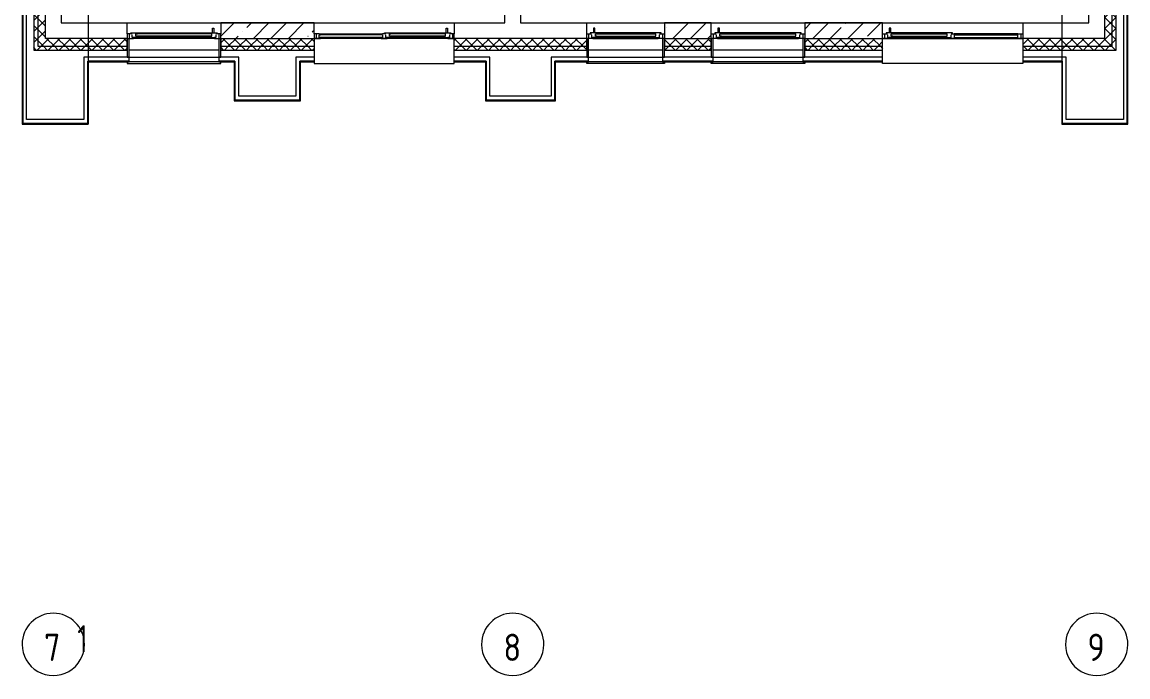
# Model space of a CAD drawing. Header units: millimetres. Extents: x -584918 to 2941280, y 3000189 to 4229862.
# Drawn here: x 204334 to 218534, y 3993438 to 4001852 of the extents above; entities that cross this region are included whole.
import ezdxf

# ---------------------------------------------------------------- set-up
doc = ezdxf.new("R2010")
doc.units = ezdxf.units.MM
for name, color, linetype, lineweight in [('_ Окна', 7, 'Continuous', 0), ('Линии', 7, 'Continuous', 0), ('Окна', 7, 'Continuous', 0), ('Оси', 7, 'Continuous', 0), ('Разрезы', 7, 'Continuous', 0), ('Стены', 7, 'Continuous', 0), ('Стены внутренние', 7, 'Continuous', 0), ('Стены наружные', 7, 'Continuous', 0), ('Стены несущие', 7, 'Continuous', 0), ('Стены отделка', 7, 'Continuous', 0), ('Стены перегородки', 7, 'Continuous', 0), ('Стены разрез', 7, 'Continuous', 0), ('Стены штриховка', 7, 'Continuous', 0)]:
    doc.layers.add(name, color=color, linetype=linetype, lineweight=lineweight)
doc.styles.add('GOST Common_1', font='', dxfattribs={"height": 700})
doc.styles.add('GOST Common_5', font='', dxfattribs={"width": 0.9, "height": 500})
doc.styles.get('GOST Common_1').set_extended_font_data('GOST Common')
doc.styles.get('GOST Common_5').set_extended_font_data('GOST Common')
pattern_1 = [(45, (188753.27, 4005092.9), (-224.5064, 224.5064), []), (45, (188977.77, 4005092.9), (-224.5064, 224.5064), [396.875, -79.375, 3.353, -76.022])]
pattern_2 = [(45, (188753.27, 4005092.92), (-70.71068, 70.71068), []), (135, (188753.27, 4005092.92), (-70.71068, -70.71068), [])]

# ---------------------------------------------------------------- blocks, each defined once
blk = doc.blocks.new('Окно_ПВХ_1Створка_1Фрамуга-верх - ОП_2100_h_х1150_1ст1фр_ желтый-7962707-АР Этаж 03')
at = {"layer": '_ Окна'}
for p, q in [((-519, 100), (-600, 100)), ((-600, 100), (-600, 40)), ((-600, 40), (-537, 40)), ((-575, 40), (-575, 100)), ((-555, 26), (-555, 40)), ((-470, 26), (-555, 26)), ((-537, 54), (-537, 86)), ((-537, 86), (-519, 86)), ((-519, 86), (-519, 100)), ((-470, 86), (-519, 86)), ((-488, 72), (-488, 40)), ((-470, 72), (-488, 72)), ((-488, 72), (488, 72)), ((-488, 40), (-470, 40)), ((-488, 40), (488, 40)), ((-470, 86), (-470, 72)), ((-470, 40), (-470, 26)), ((470, 86), (470, 72)), ((470, 86), (519, 86)), ((470, 72), (488, 72)), ((470, 40), (470, 26)), ((488, 40), (470, 40)), ((555, 26), (470, 26)), ((488, 72), (488, 40)), ((519, 100), (519, 86)), ((600, 100), (519, 100)), ((519, 86), (537, 86)), ((537, 86), (537, 54)), ((537, 40), (600, 40)), ((555, 40), (555, 26)), ((575, 40), (575, 100)), ((600, 40), (600, 100))]:
    blk.add_line(p, q, dxfattribs=at)
at = {"layer": 'Окна'}
for p, q in [((600, 420), (-600, 420)), ((-600, 420), (-600, 400)), ((600, 400), (600, 420)), ((-519, 100), (519, 100)), ((-514, -34), (-514, 26)), ((-494, 26), (-494, -34)), ((-470, 86), (470, 86)), ((470, 26), (-470, 26)), ((-494, -34), (-514, -34))]:
    blk.add_line(p, q, dxfattribs=at)
blk = doc.blocks.new('Окно_ПВХ_1Створка_1Фрамуга-верх - ОП_2100_h_х950_1ст1фр- желтый-7962711-АР Этаж 03')
at = {"layer": '_ Окна'}
for p, q in [((-500, -40), (-437, -40)), ((-500, -100), (-500, -40)), ((-419, -100), (-500, -100)), ((-475, -40), (-475, -100)), ((-455, -26), (-455, -40)), ((-370, -26), (-455, -26)), ((-437, -54), (-437, -86)), ((-437, -86), (-419, -86)), ((-419, -86), (-419, -100)), ((-370, -86), (-419, -86)), ((-388, -40), (-370, -40)), ((-388, -72), (-388, -40)), ((-388, -40), (388, -40)), ((-370, -72), (-388, -72)), ((-388, -72), (388, -72)), ((-370, -40), (-370, -26)), ((-370, -86), (-370, -72)), ((455, -26), (370, -26)), ((370, -40), (370, -26)), ((388, -40), (370, -40)), ((370, -72), (388, -72)), ((370, -86), (370, -72)), ((370, -86), (419, -86)), ((388, -72), (388, -40)), ((419, -86), (437, -86)), ((419, -100), (419, -86)), ((500, -100), (419, -100)), ((437, -40), (500, -40)), ((437, -86), (437, -54)), ((455, -40), (455, -26)), ((475, -40), (475, -100)), ((500, -40), (500, -100))]:
    blk.add_line(p, q, dxfattribs=at)
at = {"layer": 'Окна'}
for p, q in [((-394, 34), (-414, 34)), ((-414, 34), (-414, -26)), ((-394, -26), (-394, 34)), ((-419, -100), (419, -100)), ((370, -26), (-370, -26)), ((-370, -86), (370, -86)), ((-500, -420), (-500, -400)), ((500, -420), (-500, -420)), ((500, -400), (500, -420))]:
    blk.add_line(p, q, dxfattribs=at)
blk = doc.blocks.new('Окно_ПВХ_1Створка_1Фрамуга-верх - ОП_2100_h_х1150_1ст1фр_ желтый-7962709-АР Этаж 03')
at = {"layer": '_ Окна'}
for p, q in [((-600, -40), (-537, -40)), ((-600, -100), (-600, -40)), ((-519, -100), (-600, -100)), ((-575, -40), (-575, -100)), ((-555, -26), (-555, -40)), ((-470, -26), (-555, -26)), ((-537, -54), (-537, -86)), ((-537, -86), (-519, -86)), ((-519, -86), (-519, -100)), ((-470, -86), (-519, -86)), ((-488, -40), (-470, -40)), ((-488, -72), (-488, -40)), ((-488, -40), (488, -40)), ((-470, -72), (-488, -72)), ((-488, -72), (488, -72)), ((-470, -40), (-470, -26)), ((-470, -86), (-470, -72)), ((555, -26), (470, -26)), ((470, -40), (470, -26)), ((488, -40), (470, -40)), ((470, -72), (488, -72)), ((470, -86), (470, -72)), ((470, -86), (519, -86)), ((488, -72), (488, -40)), ((519, -86), (537, -86)), ((519, -100), (519, -86)), ((600, -100), (519, -100)), ((537, -40), (600, -40)), ((537, -86), (537, -54)), ((555, -40), (555, -26)), ((575, -40), (575, -100)), ((600, -40), (600, -100))]:
    blk.add_line(p, q, dxfattribs=at)
at = {"layer": 'Окна'}
for p, q in [((-494, 34), (-514, 34)), ((-514, 34), (-514, -26)), ((-494, -26), (-494, 34)), ((-519, -100), (519, -100)), ((470, -26), (-470, -26)), ((-470, -86), (470, -86)), ((-600, -420), (-600, -400)), ((600, -420), (-600, -420)), ((600, -400), (600, -420))]:
    blk.add_line(p, q, dxfattribs=at)
blk = doc.blocks.new('Окно_ПВХ_2Створки_1Фрамуга-верх - ОП_2100_h_х1750_2ст1фр_желтый-7962708-АР Этаж 03')
at = {"layer": '_ Окна'}
for p, q in [((-819, 100), (-900, 100)), ((-900, 100), (-900, 40)), ((-900, 40), (-837, 40)), ((-875, 40), (-875, 100)), ((-855, 26), (-855, 40)), ((-770, 26), (-855, 26)), ((-837, 54), (-837, 86)), ((-837, 86), (-819, 86)), ((-819, 86), (-819, 100)), ((-770, 86), (-819, 86)), ((-788, 72), (-788, 40)), ((-770, 72), (-788, 72)), ((-788, 72), (-69, 72)), ((-788, 40), (-770, 40)), ((-788, 40), (-69, 40)), ((-770, 86), (-770, 72)), ((-770, 40), (-770, 26)), ((-87, 86), (-87, 72)), ((-87, 86), (-38, 86)), ((-87, 72), (-69, 72)), ((-87, 40), (-87, 26)), ((-69, 40), (-87, 40)), ((-2, 26), (-87, 26)), ((-69, 72), (-69, 40)), ((38, 100), (-38, 100)), ((-38, 100), (-38, 86)), ((-38, 86), (-20, 86)), ((-20, 86), (-20, 54)), ((-20, 40), (20, 40)), ((-2, 40), (-2, 26)), ((20, 54), (20, 86)), ((20, 86), (38, 86)), ((20, 54), (837, 54)), ((20, 54), (38, 54)), ((38, 40), (20, 40)), ((38, 86), (38, 100)), ((38, 86), (819, 86)), ((38, 54), (38, 40)), ((819, 100), (819, 86)), ((900, 100), (819, 100)), ((819, 86), (837, 86)), ((819, 54), (819, 40)), ((837, 54), (819, 54)), ((837, 40), (819, 40)), ((837, 86), (837, 54)), ((837, 40), (900, 40)), ((875, 40), (875, 100)), ((900, 40), (900, 100))]:
    blk.add_line(p, q, dxfattribs=at)
at = {"layer": 'Окна'}
for p, q in [((900, 420), (-900, 420)), ((-900, 420), (-900, 100)), ((900, 100), (900, 420)), ((-900, 100), (900, 100)), ((-814, -34), (-814, 26)), ((-794, 26), (-794, -34)), ((-770, 86), (-87, 86)), ((-87, 26), (-770, 26)), ((819, 40), (38, 40)), ((-794, -34), (-814, -34))]:
    blk.add_line(p, q, dxfattribs=at)
blk = doc.blocks.new('Окно_ПВХ_2Створки_1Фрамуга-верх - ОП_2100_h_х1750_2ст1фр_желтый-7962710-АР Этаж 03')
at = {"layer": '_ Окна'}
for p, q in [((-900, -40), (-837, -40)), ((-900, -100), (-900, -40)), ((-819, -100), (-900, -100)), ((-875, -40), (-875, -100)), ((-855, -26), (-855, -40)), ((-770, -26), (-855, -26)), ((-837, -54), (-837, -86)), ((-837, -86), (-819, -86)), ((-819, -86), (-819, -100)), ((-770, -86), (-819, -86)), ((-788, -40), (-770, -40)), ((-788, -72), (-788, -40)), ((-788, -40), (-69, -40)), ((-770, -72), (-788, -72)), ((-788, -72), (-69, -72)), ((-770, -40), (-770, -26)), ((-770, -86), (-770, -72)), ((-2, -26), (-87, -26)), ((-87, -40), (-87, -26)), ((-69, -40), (-87, -40)), ((-87, -72), (-69, -72)), ((-87, -86), (-87, -72)), ((-87, -86), (-38, -86)), ((-69, -72), (-69, -40)), ((-38, -86), (-20, -86)), ((-38, -100), (-38, -86)), ((38, -100), (-38, -100)), ((-20, -40), (20, -40)), ((-20, -86), (-20, -54)), ((-2, -40), (-2, -26)), ((38, -40), (20, -40)), ((20, -54), (20, -86)), ((20, -54), (837, -54)), ((20, -54), (38, -54)), ((20, -86), (38, -86)), ((38, -54), (38, -40)), ((38, -86), (38, -100)), ((38, -86), (819, -86)), ((837, -40), (819, -40)), ((819, -54), (819, -40)), ((837, -54), (819, -54)), ((819, -86), (837, -86)), ((819, -100), (819, -86)), ((900, -100), (819, -100)), ((837, -40), (900, -40)), ((837, -86), (837, -54)), ((875, -40), (875, -100)), ((900, -40), (900, -100))]:
    blk.add_line(p, q, dxfattribs=at)
at = {"layer": 'Окна'}
for p, q in [((-794, 34), (-814, 34)), ((-814, 34), (-814, -26)), ((-794, -26), (-794, 34)), ((-900, -100), (900, -100)), ((-900, -420), (-900, -100)), ((-87, -26), (-770, -26)), ((-770, -86), (-87, -86)), ((819, -40), (38, -40)), ((900, -100), (900, -420)), ((900, -420), (-900, -420))]:
    blk.add_line(p, q, dxfattribs=at)
blk = doc.blocks.new('Стены 36 - Стены 10-7694722-АР Этаж 03')
at = {"layer": 'Стены разрез'}
for p, q in [((27506, -3451), (27506, -3693)), ((27531, -3693), (27531, -3451)), ((28681, -3451), (28681, -3693)), ((28706, -3693), (28706, -3451)), ((27506, -3693), (27531, -3693)), ((28681, -3693), (28706, -3693))]:
    blk.add_line(p, q, dxfattribs=at)
blk = doc.blocks.new('Стены 38 - Стены 10-7694756-АР Этаж 03')
at = {"layer": 'Стены разрез'}
for p, q in [((27306, -3451), (27306, -3693)), ((27331, -3693), (27331, -3451)), ((28481, -3451), (28481, -3693)), ((28506, -3693), (28506, -3451)), ((27306, -3693), (27331, -3693)), ((28481, -3693), (28506, -3693))]:
    blk.add_line(p, q, dxfattribs=at)
blk = doc.blocks.new('Стены 39 - Стены 10-7694773-АР Этаж 03')
at = {"layer": 'Стены разрез'}
for p, q in [((27306, -3451), (27306, -3693)), ((27331, -3693), (27331, -3451)), ((28281, -3451), (28281, -3693)), ((28306, -3693), (28306, -3451)), ((27306, -3693), (27331, -3693)), ((28281, -3693), (28306, -3693))]:
    blk.add_line(p, q, dxfattribs=at)
blk = doc.blocks.new('Ось сетки - Круг_Ø8 мм-6577-АР Этаж 03')
at = {"layer": 'Оси'}
for start, end in [(360, 180), (180, 360)]:
    blk.add_arc((0, 0), 4, start, end, dxfattribs=at)

msp = doc.modelspace()

# ---------------------------------------------------------------- hatches: boundary and pattern name
at = {"layer": 'Стены внутренние'}
h = msp.add_hatch(dxfattribs=at)
h.set_pattern_fill('FP_2', color=256, style=0, pattern_type=2)
h.set_pattern_definition(pattern_1)
h.paths.add_polyline_path([(206946.568, 4001642.249), (208084.165, 4001642.249), (208084.165, 4001842.249), (206884.165, 4001842.249), (206884.165, 4001642.249)])
h = msp.add_hatch(dxfattribs=at)
h.set_pattern_fill('FP_2', color=256, style=0, pattern_type=2)
h.set_pattern_definition(pattern_1)
h.paths.add_polyline_path([(214645.046, 4001642.249), (215384.165, 4001642.249), (215384.165, 4001842.249), (214384.165, 4001842.249), (214384.165, 4001642.249)])
h.paths.add_polyline_path([(213184.165, 4001642.249), (213184.165, 4001842.249), (212584.165, 4001842.249), (212584.165, 4001642.249), (212720.426, 4001642.249)])
at = {"layer": 'Стены наружные'}
h = msp.add_hatch(dxfattribs=at)
h.set_pattern_fill('FP_1', color=256, style=0, pattern_type=2)
h.set_pattern_definition(pattern_2)
h.paths.add_polyline_path([(218334.165, 4001542.249), (218334.165, 4014192.249), (218234.165, 4014192.249), (218234.165, 4001542.249)])
h.paths.add_polyline_path([(218334.165, 4015392.249), (218334.165, 4015919.466), (218234.165, 4015959.765), (218234.165, 4015392.249)])
h = msp.add_hatch(dxfattribs=at)
h.set_pattern_fill('FP_1', color=256, style=0, pattern_type=2)
h.set_pattern_definition(pattern_2)
h.paths.add_polyline_path([(218384.165, 4001492.249), (218384.165, 4014192.249), (218334.165, 4014192.249), (218334.165, 4001492.249)])
h.paths.add_polyline_path([(218384.165, 4015392.249), (218384.165, 4016007.131), (218334.165, 4016027.281), (218334.165, 4015392.249)])
h = msp.add_hatch(dxfattribs=at)
h.set_pattern_fill('FP_1', color=256, style=0, pattern_type=2)
h.set_pattern_definition(pattern_2)
h.paths.add_polyline_path([(204634.165, 4001642.249), (204634.165, 4007042.249), (204534.165, 4007042.249), (204534.165, 4001642.249)])
h = msp.add_hatch(dxfattribs=at)
h.set_pattern_fill('FP_1', color=256, style=0, pattern_type=2)
h.set_pattern_definition(pattern_2)
h.paths.add_polyline_path([(204484.165, 4001542.249), (204534.165, 4001542.249), (204534.165, 4006942.249), (204484.165, 4006942.249), (204484.165, 4001544.422)])
h = msp.add_hatch(dxfattribs=at)
h.set_pattern_fill('FP_1', color=256, style=0, pattern_type=2)
h.set_pattern_definition(pattern_2)
h.paths.add_polyline_path([(218234.165, 4001542.249), (218234.165, 4001642.249), (217184.165, 4001642.249), (217184.165, 4001542.249)])
h.paths.add_polyline_path([(215384.165, 4001542.249), (215384.165, 4001642.249), (214384.165, 4001642.249), (214384.165, 4001542.249)])
h.paths.add_polyline_path([(212584.165, 4001542.249), (213184.165, 4001542.249), (213184.165, 4001642.249), (212584.165, 4001642.249), (212584.165, 4001625.101)])
h.paths.add_polyline_path([(211584.165, 4001542.249), (211584.165, 4001642.249), (209884.165, 4001642.249), (209884.165, 4001542.249), (210795.807, 4001542.249)])
h.paths.add_polyline_path([(208084.165, 4001542.249), (208084.165, 4001642.249), (206884.165, 4001642.249), (206884.165, 4001542.249), (206946.568, 4001542.249)])
h.paths.add_polyline_path([(204535.117, 4001542.249), (205684.165, 4001542.249), (205684.165, 4001642.249), (204534.165, 4001642.249), (204534.165, 4001542.249)])
h = msp.add_hatch(dxfattribs=at)
h.set_pattern_fill('FP_1', color=256, style=0, pattern_type=2)
h.set_pattern_definition(pattern_2)
h.paths.add_polyline_path([(218334.165, 4001492.249), (218334.165, 4001542.249), (217184.165, 4001542.249), (217184.165, 4001492.249), (218333.967, 4001492.249)])
h.paths.add_polyline_path([(215384.165, 4001492.249), (215384.165, 4001542.249), (214384.165, 4001542.249), (214384.165, 4001492.249)])
h.paths.add_polyline_path([(212720.426, 4001492.249), (213184.165, 4001492.249), (213184.165, 4001542.249), (212584.165, 4001542.249), (212584.165, 4001492.249)])
h.paths.add_polyline_path([(210795.807, 4001492.249), (211584.165, 4001492.249), (211584.165, 4001542.249), (209884.165, 4001542.249), (209884.165, 4001492.249)])
h.paths.add_polyline_path([(206946.568, 4001492.249), (208084.165, 4001492.249), (208084.165, 4001542.249), (206884.165, 4001542.249), (206884.165, 4001492.249)])
h.paths.add_polyline_path([(205021.949, 4001492.249), (205684.165, 4001492.249), (205684.165, 4001542.249), (204484.165, 4001542.249), (204484.165, 4001492.249), (204854.165, 4001492.249)])

# ---------------------------------------------------------------- linework, layer by layer
at = {"layer": 'Линии'}
for p, q in [((205184.165, 4003126.362), (205184.165, 4000542.249)), ((217684.165, 4003126.362), (217684.165, 4000542.249))]:
    msp.add_line(p, q, dxfattribs=at)
at = {"layer": 'Стены внутренние'}
for p, q in [((205684.165, 4001702.249), (205684.165, 4001842.249)), ((209884.165, 4001842.249), (209884.165, 4001702.249)), ((211584.165, 4001702.249), (211584.165, 4001842.249)), ((217184.165, 4001842.249), (217184.165, 4001702.249))]:
    msp.add_line(p, q, dxfattribs=at)
at = {"layer": 'Стены наружные'}
for p, q in [((206859.165, 4001492.249), (205709.165, 4001492.249)), ((212559.165, 4001492.249), (211609.165, 4001492.249)), ((214359.165, 4001492.249), (213209.165, 4001492.249)), ((205709.165, 4001400.249), (206859.165, 4001400.249)), ((206859.165, 4001342.249), (205709.165, 4001342.249)), ((211609.165, 4001400.249), (212559.165, 4001400.249)), ((212559.165, 4001342.249), (211609.165, 4001342.249)), ((213209.165, 4001400.249), (214359.165, 4001400.249)), ((214359.165, 4001342.249), (213209.165, 4001342.249))]:
    msp.add_line(p, q, dxfattribs=at)
at = {"layer": 'Стены несущие'}
for p, q in [((208084.165, 4001842.249), (206884.165, 4001842.249)), ((206884.165, 4001842.249), (206884.165, 4001702.249)), ((208084.165, 4001702.249), (208084.165, 4001842.249)), ((213184.165, 4001842.249), (212584.165, 4001842.249)), ((212584.165, 4001842.249), (212584.165, 4001702.249)), ((213184.165, 4001702.249), (213184.165, 4001842.249)), ((215384.165, 4001842.249), (214384.165, 4001842.249)), ((214384.165, 4001842.249), (214384.165, 4001702.249)), ((215384.165, 4001702.249), (215384.165, 4001842.249)), ((206884.165, 4001642.249), (208084.165, 4001642.249)), ((212584.165, 4001642.249), (213184.165, 4001642.249)), ((214384.165, 4001642.249), (215384.165, 4001642.249))]:
    msp.add_line(p, q, dxfattribs=at)
at = {"layer": 'Стены отделка'}
for p, q in [((218534.165, 4000542.249), (218534.165, 4014217.249)), ((218476.165, 4014192.249), (218476.165, 4000600.249)), ((204834.165, 4010642.249), (204834.165, 4001842.249)), ((218034.165, 4001842.249), (218034.165, 4008832.249)), ((204334.165, 4006742.249), (204334.165, 4000542.249)), ((204392.165, 4000600.249), (204392.165, 4006800.249)), ((210534.165, 4001842.249), (210534.165, 4002092.249)), ((210734.165, 4002092.249), (210734.165, 4001842.249)), ((204834.165, 4001842.249), (210534.165, 4001842.249)), ((210734.165, 4001842.249), (218034.165, 4001842.249)), ((205709.165, 4001400.249), (205126.165, 4001400.249)), ((205126.165, 4001400.249), (205126.165, 4000600.249)), ((205184.165, 4001342.249), (205709.165, 4001342.249)), ((205184.165, 4000542.249), (205184.165, 4001342.249)), ((205709.165, 4001342.249), (205709.165, 4001400.249)), ((207117.165, 4001400.249), (206859.165, 4001400.249)), ((206859.165, 4001400.249), (206859.165, 4001342.249)), ((206859.165, 4001342.249), (207059.165, 4001342.249)), ((207059.165, 4001342.249), (207059.165, 4000842.249)), ((207117.165, 4000900.249), (207117.165, 4001400.249)), ((207851.165, 4001400.249), (207851.165, 4000900.249)), ((208084.165, 4001400.249), (207851.165, 4001400.249)), ((207909.165, 4000842.249), (207909.165, 4001342.249)), ((207909.165, 4001342.249), (208084.165, 4001342.249)), ((210342.165, 4001400.249), (209884.165, 4001400.249)), ((209884.165, 4001342.249), (210284.165, 4001342.249)), ((210284.165, 4001342.249), (210284.165, 4000842.249)), ((210342.165, 4000900.249), (210342.165, 4001400.249)), ((211126.165, 4001400.249), (211126.165, 4000900.249)), ((211609.165, 4001400.249), (211126.165, 4001400.249)), ((211184.165, 4000842.249), (211184.165, 4001342.249)), ((211184.165, 4001342.249), (211609.165, 4001342.249)), ((211609.165, 4001342.249), (211609.165, 4001400.249)), ((213209.165, 4001400.249), (212559.165, 4001400.249)), ((212559.165, 4001400.249), (212559.165, 4001342.249)), ((212559.165, 4001342.249), (213209.165, 4001342.249)), ((213209.165, 4001342.249), (213209.165, 4001400.249)), ((215384.165, 4001400.249), (214359.165, 4001400.249)), ((214359.165, 4001400.249), (214359.165, 4001342.249)), ((214359.165, 4001342.249), (215384.165, 4001342.249)), ((217742.165, 4001400.249), (217184.165, 4001400.249)), ((217184.165, 4001342.249), (217684.165, 4001342.249)), ((217684.165, 4001342.249), (217684.165, 4000542.249)), ((217742.165, 4000600.249), (217742.165, 4001400.249)), ((207851.165, 4000900.249), (207117.165, 4000900.249)), ((211126.165, 4000900.249), (210342.165, 4000900.249)), ((207059.165, 4000842.249), (207909.165, 4000842.249)), ((210284.165, 4000842.249), (211184.165, 4000842.249)), ((205126.165, 4000600.249), (204392.165, 4000600.249)), ((218476.165, 4000600.249), (217742.165, 4000600.249)), ((204334.165, 4000542.249), (205184.165, 4000542.249)), ((217684.165, 4000542.249), (218534.165, 4000542.249))]:
    msp.add_line(p, q, dxfattribs=at)
at = {"layer": 'Стены перегородки'}
for p, q in [((218234.165, 4014192.249), (218234.165, 4001642.249)), ((218384.165, 4001492.249), (218384.165, 4014192.249)), ((204634.165, 4001642.249), (204634.165, 4007042.249)), ((204484.165, 4006892.249), (204484.165, 4001492.249)), ((205684.165, 4001642.249), (204634.165, 4001642.249)), ((205684.165, 4001492.249), (205684.165, 4001642.249)), ((206884.165, 4001642.249), (206884.165, 4001492.249)), ((211584.165, 4001642.249), (209884.165, 4001642.249)), ((211584.165, 4001492.249), (211584.165, 4001642.249)), ((212584.165, 4001642.249), (212584.165, 4001492.249)), ((213184.165, 4001492.249), (213184.165, 4001642.249)), ((214384.165, 4001642.249), (214384.165, 4001492.249)), ((218234.165, 4001642.249), (217184.165, 4001642.249)), ((204484.165, 4001492.249), (205684.165, 4001492.249)), ((206884.165, 4001492.249), (208084.165, 4001492.249)), ((209884.165, 4001492.249), (211584.165, 4001492.249)), ((212584.165, 4001492.249), (213184.165, 4001492.249)), ((214384.165, 4001492.249), (215384.165, 4001492.249)), ((217184.165, 4001492.249), (218384.165, 4001492.249))]:
    msp.add_line(p, q, dxfattribs=at)
at = {"layer": 'Стены штриховка'}
for p, q in [((218526.165, 4000550.249), (218526.165, 4014217.249)), ((218334.165, 4001542.249), (218334.165, 4014192.249)), ((204534.165, 4006942.249), (204534.165, 4001542.249)), ((204342.165, 4006750.249), (204342.165, 4000550.249)), ((204534.165, 4001542.249), (205684.165, 4001542.249)), ((206884.165, 4001542.249), (208084.165, 4001542.249)), ((209884.165, 4001542.249), (211584.165, 4001542.249)), ((212584.165, 4001542.249), (213184.165, 4001542.249)), ((214384.165, 4001542.249), (215384.165, 4001542.249)), ((217184.165, 4001542.249), (218334.165, 4001542.249)), ((205709.165, 4001350.249), (205176.165, 4001350.249)), ((205176.165, 4000550.249), (205176.165, 4001350.249)), ((207067.165, 4001350.249), (206859.165, 4001350.249)), ((207067.165, 4001350.249), (207067.165, 4000850.249)), ((207901.165, 4000850.249), (207901.165, 4001350.249)), ((208084.165, 4001350.249), (207901.165, 4001350.249)), ((210292.165, 4001350.249), (209884.165, 4001350.249)), ((210292.165, 4001350.249), (210292.165, 4000850.249)), ((211176.165, 4000850.249), (211176.165, 4001350.249)), ((211609.165, 4001350.249), (211176.165, 4001350.249)), ((213209.165, 4001350.249), (212559.165, 4001350.249)), ((215384.165, 4001350.249), (214359.165, 4001350.249)), ((217692.165, 4001350.249), (217184.165, 4001350.249)), ((217692.165, 4001350.249), (217692.165, 4000550.249)), ((207901.165, 4000850.249), (207067.165, 4000850.249)), ((211176.165, 4000850.249), (210292.165, 4000850.249)), ((205176.165, 4000550.249), (204342.165, 4000550.249)), ((218526.165, 4000550.249), (217692.165, 4000550.249))]:
    msp.add_line(p, q, dxfattribs=at)

# ---------------------------------------------------------------- block references
at = {"layer": 'Окна', "rotation": 180}
for name, p in [('Окно_ПВХ_1Створка_1Фрамуга-верх - ОП_2100_h_х1150_1ст1фр_ желтый-7962707-АР Этаж 03', (206284.165, 4001742.249)), ('Окно_ПВХ_2Створки_1Фрамуга-верх - ОП_2100_h_х1750_2ст1фр_желтый-7962708-АР Этаж 03', (208984.165, 4001742.249))]:
    msp.add_blockref(name, p, dxfattribs=at)
at = {"layer": 'Окна'}
for name, p in [('Окно_ПВХ_1Створка_1Фрамуга-верх - ОП_2100_h_х950_1ст1фр- желтый-7962711-АР Этаж 03', (212084.165, 4001742.249)), ('Окно_ПВХ_1Створка_1Фрамуга-верх - ОП_2100_h_х1150_1ст1фр_ желтый-7962709-АР Этаж 03', (213784.165, 4001742.249)), ('Окно_ПВХ_2Створки_1Фрамуга-верх - ОП_2100_h_х1750_2ст1фр_желтый-7962710-АР Этаж 03', (216284.165, 4001742.249))]:
    msp.add_blockref(name, p, dxfattribs=at)
at = {"layer": 'Оси', "xscale": 99.99999999999993, "yscale": 99.99999999999993, "zscale": 99.99999999999993, "rotation": 180}
for p in [(204734.165, 3993855.521), (210634.165, 3993855.521), (218134.165, 3993855.521)]:
    msp.add_blockref('Ось сетки - Круг_Ø8 мм-6577-АР Этаж 03', p, dxfattribs=at)
at = {"layer": 'Стены'}
for name, p in [('Стены 38 - Стены 10-7694756-АР Этаж 03', (178378.266, 4005092.916)), ('Стены 39 - Стены 10-7694773-АР Этаж 03', (184278.266, 4005092.916)), ('Стены 36 - Стены 10-7694722-АР Этаж 03', (185678.266, 4005092.916))]:
    msp.add_blockref(name, p, dxfattribs=at)

# ---------------------------------------------------------------- texts
at = {"layer": 'Оси', "char_height": 350, "width": 274.17712, "attachment_point": 1, "style": 'GOST Common_1'}
for s, insert in [('\\fGOST Common|b0|i0|c204|p34|;\\W.9;7', (204615.745, 3993992.8)), ('\\fGOST Common|b0|i0|c204|p34|;\\W.9;8', (210515.745, 3993992.8)), ('\\fGOST Common|b0|i0|c204|p34|;\\W.9;9', (218015.745, 3993992.8))]:
    msp.add_mtext(s, dxfattribs=dict(at, insert=insert))
at = {"layer": 'Разрезы', "insert": (205043.028, 3994102.605), "char_height": 350, "width": 166.751, "attachment_point": 1, "style": 'GOST Common_5'}
msp.add_mtext('\\fGOST Common|b0|i0|c204|p34|;\\W.8;1', dxfattribs=at)

doc.saveas('drawing.dxf')
